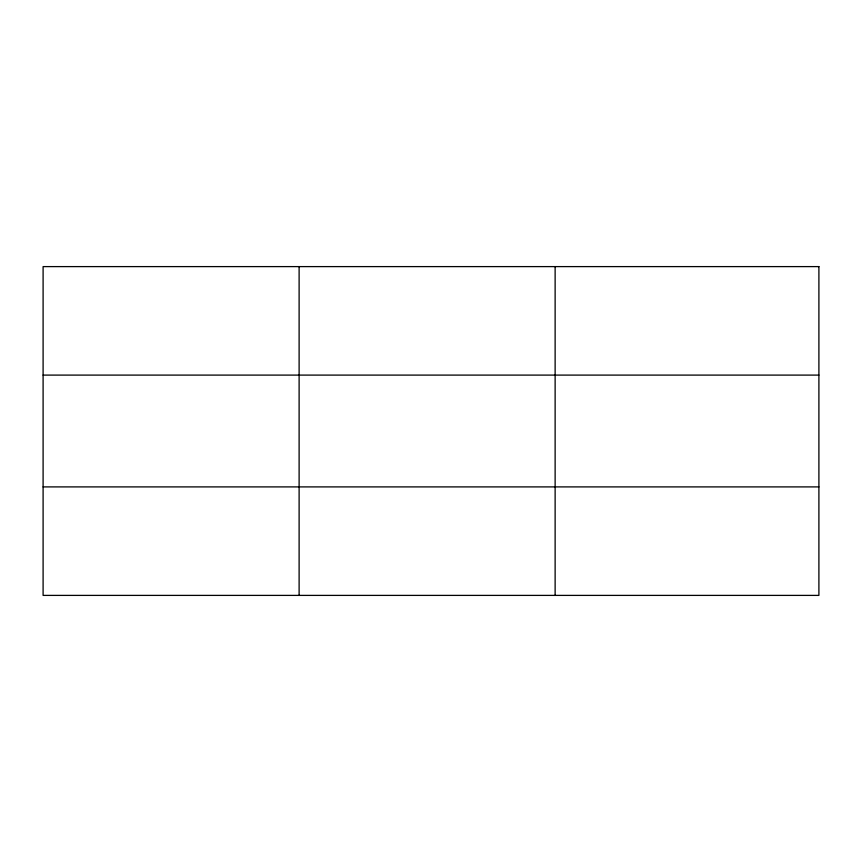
<?xml version="1.0" encoding="UTF-8"?>
<svg xmlns="http://www.w3.org/2000/svg" width="862" height="862" viewBox="0 0 862 862"><rect width="100%" height="100%" fill="white"/><g stroke="black" fill="none" stroke-linecap="round" stroke-linejoin="round"><path stroke-width="1.29" d="M299.114 595.394L299.114 266.606M555.128 595.394L555.128 266.606M43.1 375.099L818.9 375.099M43.1 486.901L818.9 486.901M818.9 266.606L818.9 595.394L43.1 595.394L43.1 266.606L818.9 266.606"/></g></svg>
